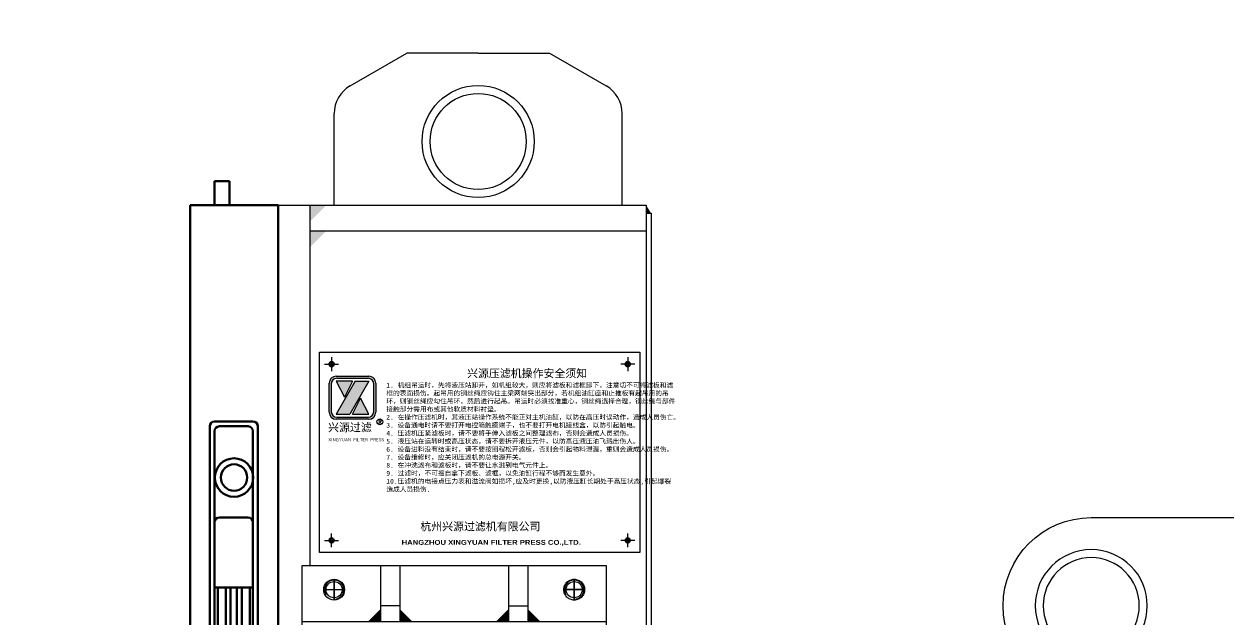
# Model space of a CAD drawing. Header units: millimetres. Extents: x -1204 to 13934, y -5982 to 4710.
# Drawn here: x 4778 to 5530, y 1516 to 1888 of the extents above; entities that cross this region are included whole.
import ezdxf

# ---------------------------------------------------------------- set-up
doc = ezdxf.new("R2010")
doc.units = ezdxf.units.MM
doc.header["$LTSCALE"] = 18
for name, pattern in [('AM_ISO02W050', [7.5, 6, -1.5]), ('AM_ISO08W050', [13, 9.75, -1.5, 0.25, -1.5]), ('AM_ISO09W050', [8.5, 6, -0.75, 0.125, -0.75, 0.125, -0.75]), ('CENTER', [7, 4, -1, 1, -1]), ('CENTER2', [11.25, 7.5, -1.5, 0.75, -1.5]), ('DIVIDE', [2, 1, -0.25, 0.125, -0.25, 0.125, -0.25]), ('GEN7A', [7.5, 5, -1.25, 0, -1.25])]:
    doc.linetypes.add(name, pattern=pattern)
for name, color, linetype in [('0N', 7, 'Continuous'), ('4', 1, 'CENTER'), ('7A', 4, 'GEN7A'), ('9N', 253, 'Continuous'), ('XY_CENTER', 1, 'CENTER'), ('XY_DIVIDE', 5, 'DIVIDE'), ('XY_TEXT', 2, 'Continuous'), ('XY_THICK', 7, 'Continuous'), ('XY_THIN', 4, 'Continuous')]:
    doc.layers.add(name, color=color, linetype=linetype)
for name, color, linetype, lineweight in [('AM_0', 7, 'Continuous', 50), ('AM_3', 6, 'AM_ISO02W050', 25), ('AM_5', 3, 'Continuous', 25), ('AM_7', 4, 'AM_ISO08W050', 25)]:
    doc.layers.add(name, color=color, linetype=linetype, lineweight=lineweight)
doc.styles.add('HZDX', font='romans.shx', dxfattribs={"width": 0.67, "bigfont": 'hzdx.shx'})
doc.styles.get("Standard").update_dxf_attribs({"font": 'ISOCP.SHX', "bigfont": 'GBCBIG.SHX'})
doc.dimstyles.new('AM_GB$0', dxfattribs={"dimtxt": 3.5, "dimasz": 2.5, "dimexe": 3, "dimexo": 0, "dimgap": 1.5, "dimtad": 1, "dimdsep": 46, "dimtxsty": 'Standard', "dimcen": 0, "dimclrd": 256, "dimclre": 256, "dimclrt": 2, "dimadec": 0, "dimazin": 2, "dimtp": 0.1, "dimtm": 0.1, "dimtfac": 0.71, "dimtmove": 0, "dimatfit": 3, "dimfxl": 1, "dimlwd": -1, "dimlwe": -1, "dimarcsym": 1})

# ---------------------------------------------------------------- blocks, each defined once
blk = doc.blocks.new('A$C1559262B')
for p, q in [((45.09, 555), (29.09, 555)), ((29.09, 555), (29.09, 495)), ((45.09, 555), (45.09, 495)), ((29.09, 536), (29.09, 524)), ((95.09, 15), (350.09, 15))]:
    blk.add_line(p, q)
at = {"layer": 'AM_0'}
for points in [[(29.09, 495), (29.09, 505), (19.09, 495)], [(45.09, 495), (55.09, 495), (45.09, 505)], [(70.09, 495), (70.09, 500), (65.09, 495)], [(190.09, 495), (195.09, 495), (190.09, 500)], [(95.09, 45), (85.09, 45), (95.09, 35)], [(350.09, 45), (350.09, 35), (360.09, 45)]]:
    blk.add_solid(points, dxfattribs=at)
at = {"layer": 'AM_3', "ltscale": 0.5}
for p, q in [((29.09, 538), (45.09, 538)), ((29.09, 538), (31.09, 536)), ((31.09, 536), (45.09, 536)), ((31.09, 524), (31.09, 536)), ((29.09, 522), (31.09, 524)), ((29.09, 522), (45.09, 522)), ((31.09, 524), (45.09, 524)), ((95.09, 465), (60.09, 465)), ((30.09, 431), (14.09, 431)), ((30.09, 109), (14.09, 109)), ((385.09, 103), (360.09, 103)), ((95.09, 75), (60.09, 75))]:
    blk.add_line(p, q, dxfattribs=at)
at = {"layer": 'AM_3'}
for p, q in [((95.09, 35), (146.44, 35)), ((146.44, 35), (163.73, 35)), ((163.73, 35), (291.44, 35)), ((291.44, 35), (308.73, 35)), ((308.73, 35), (350.09, 35))]:
    blk.add_line(p, q, dxfattribs=at)
at = {"layer": 'AM_7'}
for p, q in [((26.09, 530), (48.09, 530)), ((398.73, 270), (0, 270))]:
    blk.add_line(p, q, dxfattribs=at)
at = {"layer": 'XY_THICK'}
for p, q in [((280.09, 535), (320.09, 575)), ((466.09, 575), (320.09, 575)), ((280.09, 495), (280.09, 535)), ((280.09, 535), (280.09, 495)), ((70.09, 500), (190.09, 500)), ((70.09, 500), (70.09, 495)), ((190.09, 500), (190.09, 495)), ((14.09, 495), (14.09, 45)), ((14.09, 495), (360.09, 495)), ((30.09, 495), (30.09, 45)), ((60.09, 495), (60.09, 45)), ((95.09, 495), (95.09, 465)), ((256.31, 495), (360.09, 495)), ((280.09, 495), (360.09, 495)), ((359.09, 495), (385.09, 495)), ((360.09, 495), (360.09, 45)), ((360.09, 495), (360.09, 465)), ((385.09, 465), (385.09, 495)), ((95.09, 465), (360.09, 465)), ((360.09, 465), (466.09, 465)), ((385.09, 465), (385.09, 435)), ((385.09, 437), (360.09, 437)), ((360.09, 430), (60.09, 430)), ((385.09, 435), (385.09, 45)), ((360.09, 110), (60.09, 110)), ((95.09, 75), (360.09, 75)), ((95.09, 45), (95.09, 75)), ((385.09, 45), (14.09, 45)), ((95.09, 15), (95.09, 45)), ((350.09, 15), (350.09, 45))]:
    blk.add_line(p, q, dxfattribs=at)
for radius in [35, 30]:
    blk.add_circle((466.09, 520), radius, dxfattribs=at)
blk.add_arc((466.09, 520), 55, 270, 90, dxfattribs=at)
blk = doc.blocks.new('A$C4BEC5526')
at = {"linetype": 'CENTER2'}
blk.add_blockref('A$C1559262B', (432.91, 743.97), dxfattribs=at)
blk = doc.blocks.new('A$C0727453F')
at = {"layer": 'AM_0'}
for p, q in [((37.79, 1015), (28.29, 1015)), ((28.29, 1015), (28.29, 1000)), ((37.79, 1000), (37.79, 1015)), ((68.04, 1000), (13.04, 1000)), ((13.04, 1000), (13.04, 0)), ((28.29, 1000), (37.79, 1000)), ((68.04, 1000), (68.04, 0)), ((25.34, 862), (25.34, 720.98)), ((28.34, 865), (52.34, 865)), ((28.34, 859), (28.34, 721.44)), ((31.34, 862), (49.34, 862)), ((52.34, 859), (52.34, 721.44)), ((55.34, 862), (55.34, 720.98)), ((31.34, 805), (49.34, 805)), ((28.34, 761.37), (52.34, 761.37)), ((30.34, 721.74), (30.34, 761.37)), ((35.34, 761.37), (35.34, 722.5)), ((38.34, 761.37), (38.34, 670)), ((42.34, 761.37), (42.34, 670)), ((45.34, 761.37), (45.34, 722.5)), ((50.34, 721.74), (50.34, 761.37)), ((18.84, 720), (38.34, 722.95)), ((38.34, 730), (42.34, 730)), ((61.84, 720), (42.34, 722.95)), ((18.84, 690), (18.84, 720)), ((61.84, 690), (61.84, 720)), ((18.84, 690), (38.34, 687.05)), ((25.34, 689.02), (25.34, 608)), ((28.34, 688.56), (28.34, 611)), ((30.34, 673), (30.34, 688.26)), ((35.34, 687.5), (35.34, 670)), ((61.84, 690), (42.34, 687.05)), ((45.34, 687.5), (45.34, 670)), ((50.34, 673), (50.34, 688.26)), ((52.34, 688.56), (52.34, 611)), ((55.34, 689.02), (55.34, 608)), ((47.34, 670), (33.34, 670)), ((28.34, 605), (52.34, 605)), ((31.34, 608), (49.34, 608)), ((68.04, 0), (13.04, 0))]:
    blk.add_line(p, q, dxfattribs=at)
for centre, radius in [((40.54, 830), 12), ((40.54, 830), 8.25), ((40.54, 640), 12), ((40.54, 640), 8.25)]:
    blk.add_circle(centre, radius, dxfattribs=at)
for centre, start, end in [((28.34, 862), 90, 180), ((31.34, 859), 90, 180), ((49.34, 859), 0, 90), ((52.34, 862), 0, 90), ((31.34, 802), 90, 180), ((49.34, 802), 0, 90), ((33.34, 673), 180, 270), ((47.34, 673), 270, 0), ((31.34, 611), 180, 270), ((49.34, 611), 270, 0), ((28.34, 608), 180, 270), ((52.34, 608), 270, 0)]:
    blk.add_arc(centre, 3, start, end, dxfattribs=at)
blk = doc.blocks.new('A$C57E95C33')
for p, q in [((45.01, 1074.54), (80.5, 1095)), ((125, 1095), (80.5, 1095)), ((125, 1095), (169.5, 1095)), ((169.5, 1095), (204.99, 1074.54)), ((35, 1000), (35, 1057.21)), ((215, 1000), (215, 1057.21)), ((0, 0), (0, 1000)), ((0, 1000), (230, 1000)), ((0, 1000), (227, 1000)), ((20, 775), (20, 1000)), ((35, 1000), (215, 1000)), ((230, 1000), (230, 700)), ((230, 995), (233, 995)), ((233, 995), (233, 5)), ((20, 984), (230, 984)), ((15, 660), (15, 775)), ((15, 775), (205, 775)), ((64, 775), (64, 740)), ((76, 775), (76, 740)), ((144, 775), (144, 740)), ((156, 775), (156, 740)), ((205, 775), (205, 660)), ((76, 750), (64, 750)), ((144, 750), (156, 750)), ((205, 740), (15, 740)), ((205, 728), (15, 728)), ((230, 300), (230, 700)), ((250, 700), (230, 700)), ((250, 300), (250, 700)), ((15, 665), (38.28, 665)), ((20, 0), (20, 665)), ((38.28, 665), (101.72, 665)), ((101.72, 665), (118.28, 665)), ((118.28, 665), (181.72, 665)), ((181.72, 665), (205, 665)), ((20, 316), (230, 316)), ((20, 300), (230, 300)), ((230, 0), (230, 300)), ((250, 300), (230, 300)), ((20, 16), (230, 16)), ((0, 0), (230, 0)), ((230, 5), (233, 5))]:
    blk.add_line(p, q)
for centre, radius in [((125, 1039.83), 35), ((125, 1039.83), 30), ((35, 760), 6.5), ((35, 760), 5.05), ((185, 760), 5.05)]:
    blk.add_circle(centre, radius)
for centre, radius, start, end in [((55, 1057.21), 20, 119.96674, 180), ((195, 1057.21), 20, 0, 60.03326), ((70, 685), 37.5, 212.23095, 327.76905), ((150, 685), 37.5, 212.23095, 327.76905)]:
    blk.add_arc(centre, radius, start, end)
for points in [[(20, 1000), (20, 990), (30, 1000)], [(230, 995), (233, 995), (230, 1000)], [(20, 984), (20, 974), (30, 984)], [(64, 740), (56, 740), (64, 748)], [(76, 740), (84, 740), (76, 748)], [(144, 740), (136, 740), (144, 748)], [(156, 740), (164, 740), (156, 748)], [(20, 316), (20, 326), (30, 316)], [(20, 300), (20, 290), (30, 300)], [(20, 16), (20, 26), (30, 16)], [(20, 0), (20, 10), (30, 0)], [(230, 5), (233, 5), (230, 0)]]:
    blk.add_solid(points)
at = {"layer": '4'}
for centre in [(35, 760), (185, 760)]:
    blk.add_arc(centre, 6, 280, 210, dxfattribs=at)
at = {"layer": '7A'}
for p, q in [((35, 766.5), (35, 753.5)), ((35, 753.5), (35, 766.5)), ((185, 753.5), (185, 766.5)), ((28.5, 760), (41.5, 760)), ((28.5, 760), (41.5, 760)), ((178.5, 760), (191.5, 760))]:
    blk.add_line(p, q, dxfattribs=at)
at = {"layer": '7A', "color": 6, "linetype": 'AM_ISO09W050'}
for p, q in [((185, 766.5), (185, 753.5)), ((185, 766.5), (185, 753.5)), ((191.5, 760), (178.5, 760)), ((191.5, 760), (178.5, 760))]:
    blk.add_line(p, q, dxfattribs=at)
at = {"layer": '9N', "color": 6, "linetype": 'AM_ISO09W050'}
for p, q in [((35, 754.95), (35, 765.05)), ((185, 754.95), (185, 765.05))]:
    blk.add_line(p, q, dxfattribs=at)
at = {"layer": 'XY_THICK', "color": 6, "linetype": 'AM_ISO09W050'}
for p, q in [((27, 665), (27, 728)), ((193, 665), (193, 728))]:
    blk.add_line(p, q, dxfattribs=at)
for centre, radius in [((185, 760), 6.5), ((185, 760), 6.5), ((185, 760), 6.5), ((70, 685), 15.25), ((150, 685), 15.25), ((70, 685), 10.25), ((70, 685), 10.25), ((150, 685), 10.25), ((150, 685), 10.25)]:
    blk.add_circle(centre, radius, dxfattribs=at)
for centre, start, end in [((70, 685), 32.23095, 212.23095), ((150, 685), 32.23095, 212.23095), ((70, 685), 327.76905, 32.23095), ((150, 685), 327.76905, 32.23095)]:
    blk.add_arc(centre, 37.5, start, end, dxfattribs=at)
for points in [[(15, 728), (23, 728), (15, 720)], [(27, 728), (35, 728), (27, 720)], [(193, 728), (185, 728), (193, 720)], [(205, 728), (197, 728), (205, 720)]]:
    blk.add_solid(points, dxfattribs=at)
blk = doc.blocks.new('*U63')
blk.add_circle((0, 0), 1.35)
at = {"layer": '7A'}
for p, q in [((-4.35, 0), (4.35, 0)), ((0, 4.35), (0, -4.35))]:
    blk.add_line(p, q, dxfattribs=at)
blk = doc.blocks.new('A$C70A47D4F')
at = {"layer": 'XY_CENTER'}
blk.add_hatch(color=256, dxfattribs=at).paths.add_polyline_path([(22.69, 86.25), (33.04, 86.25), (27.75, 96.19)])
at = {"layer": 'XY_DIVIDE'}
blk.add_hatch(color=256, dxfattribs=at).paths.add_polyline_path([(32.87, 110), (20.66, 110), (20.66, 108.71), (32.53, 108.71, -0.414214), (36.02, 105.23), (36.02, 87.84, -0.414214), (32.53, 84.35), (12.97, 84.35, -0.414214), (9.49, 87.84), (9.49, 105.23, -0.414214), (12.97, 108.71), (20.66, 108.71), (20.66, 110), (12.64, 110, 0.414214), (8.2, 105.57), (8.2, 87.5, 0.414214), (12.64, 83.07), (32.87, 83.07, 0.414214), (37.3, 87.5), (37.3, 105.57, 0.414214)])
h = blk.add_hatch(color=256, dxfattribs=at)
h.paths.add_polyline_path([(22.82, 106.82), (12.47, 106.82), (17.75, 96.88)], flags=17)
h.paths.add_polyline_path([(33.04, 106.82), (24.44, 106.82), (12.47, 86.25), (21.06, 86.25)])
at = {"layer": '0N'}
blk.add_lwpolyline([(2.2, 125), (202.2, 125), (202.2, 0), (2.2, 0)], close=True, dxfattribs=at)
at = {"layer": 'XY_TEXT', "color": 5}
for p, q in [((12.47, 106.82), (17.75, 96.88)), ((24.44, 106.82), (12.47, 86.25)), ((22.82, 106.82), (12.47, 106.82)), ((12.97, 108.71), (32.53, 108.71)), ((22.82, 106.82), (17.75, 96.88)), ((33.04, 106.82), (21.06, 86.25)), ((24.44, 106.82), (33.04, 106.82)), ((9.49, 105.23), (9.49, 87.84)), ((36.02, 87.84), (36.02, 105.23)), ((12.47, 86.25), (21.06, 86.25)), ((12.97, 84.35), (32.53, 84.35))]:
    blk.add_line(p, q, dxfattribs=at)
at = {"layer": 'XY_TEXT', "color": 1}
for p, q in [((22.69, 86.25), (27.75, 96.19)), ((33.04, 86.25), (27.75, 96.19)), ((22.69, 86.25), (33.04, 86.25))]:
    blk.add_line(p, q, dxfattribs=at)
at = {"layer": 'XY_TEXT', "color": 5}
for centre, radius, start, end in [((12.64, 105.57), 4.43, 90, 180), ((12.97, 105.23), 3.49, 90, 180), ((32.53, 105.23), 3.49, 0, 90), ((32.87, 105.57), 4.43, 0, 90), ((12.64, 87.5), 4.43, 180, 270), ((12.97, 87.84), 3.49, 180, 270), ((32.53, 87.84), 3.49, 270, 0), ((32.87, 87.5), 4.43, 270, 0)]:
    blk.add_arc(centre, radius, start, end, dxfattribs=at)
at = {"layer": 'XY_THICK'}
blk.add_circle((39.83, 81.53), 1.81, dxfattribs=at)
at = {"layer": 'XY_THIN', "color": 5}
for p, q in [((8.2, 87.5), (8.2, 105.57)), ((12.64, 110), (32.87, 110)), ((37.3, 105.57), (37.3, 87.5)), ((32.87, 83.07), (12.64, 83.07))]:
    blk.add_line(p, q, dxfattribs=at)
blk.add_blockref('*U63', (9.7, 117.5))
at = {"xscale": -1}
blk.add_blockref('*U63', (194.7, 117.5), dxfattribs=at)
at = {"xscale": -1, "rotation": 180}
blk.add_blockref('*U63', (9.7, 7.5), dxfattribs=at)
at = {"rotation": 180}
blk.add_blockref('*U63', (194.7, 7.5), dxfattribs=at)
at = {"layer": '0N'}
blk.add_text('XINGYUAN FILTER PRESS', height=2, dxfattribs=at).set_placement((7.55, 69.37))
at = {"layer": '0N', "attachment_point": 1}
for s, insert, char_height, width in [('{\\f宋体|b0|i0|c134|p2;                                           \\f黑体|b0|i0|c134|p2;\\H3.333x;兴源压滤机操作安全须知\\P\\f宋体|b0|i0|c134|p2;\\H0.6001x;1. 机组吊运时，先将液压站卸开，如机组较大，则应将滤板和滤框卸下，注意切不可将滤板和滤框的表面损伤。起吊用的钢丝绳应钩住主梁两端突出部分，若机组油缸座和止推板有起吊用的吊环，则钢丝绳应勾住吊环，然后进行起吊。吊运时必须找准重心，钢丝绳选择合理，钢丝绳与部件接触部分需用布或其他软质材料衬垫。\\P2. 在操作压滤机时，其液压站操作系统不能正对主机油缸，以防在高压时误动作，造成人员伤亡。\\P3. 设备通电时请不要打开电控箱触摸端子，也不要打开电机接线盒，以防引起触电。\\P4. 压滤机压紧滤板时，请不要将手伸入滤板之间整理滤布，否则会造成人员损伤。\\P5. 液压站在运转时或高压状态，请不要拆开液压元件，以防高压液压油飞溅出伤人。\\P6. 设备进料没有结束时，请不要按回程松开滤板，否则会引起物料泄漏，重则会造成人员损伤。\\P7. 设备维修时，应关闭压滤机的总电源开关。\\P8. 在冲洗滤布和滤板时，请不要让水溅到电气元件上。\\P9. 过滤时，不可擅自拿下滤板、滤框，以免油缸行程不够而发生意外。\\P10.压滤机的电接点压力表和溢流阀如损坏,应及时更换,以防液压缸长期处于高压状态,引起爆裂造成人员损伤.}', (43.89, 114.25), 1.5, 157.08), ('{\\f宋体|b0|i0|c134|p2;  兴源过滤}', (0.71, 80.5), 5, 42.45), ('\\f黑体|b0|i0|c134|p2;  \\H5;杭州兴源过滤机有限公司', (55.62, 18.64), 7, 94.5418), ('\\fArial Black|b0|i0|c0|p34;HANGZHOU XINGYUAN FILTER PRESS CO.,LTD.', (53.45, 7.71), 3, 118.67)]:
    blk.add_mtext(s, dxfattribs=dict(at, insert=insert, char_height=char_height, width=width))
at = {"layer": 'XY_THICK', "style": 'HZDX', "width": 0.67}
blk.add_text('R', height=2.41, dxfattribs=at).set_placement((39.06, 80.26))
blk = doc.blocks.new('*D106')
at = {"layer": 'AM_5', "transparency": 16777216}
for p, q in [((585.17, 1469.69), (585.17, 2173.66)), ((6343.17, 1433.15), (6343.17, 2173.66)), ((660.17, 2083.66), (6268.17, 2083.66))]:
    blk.add_line(p, q, dxfattribs=at)
for points in [[(660.17, 2096.16), (660.17, 2071.16), (585.17, 2083.66)], [(6268.17, 2096.16), (6268.17, 2071.16), (6343.17, 2083.66)]]:
    blk.add_solid(points, dxfattribs=at)
at = {"layer": 'Defpoints', "color": 0, "transparency": 16777216}
for p in [(6343.17, 2083.66), (585.17, 1469.69), (6343.17, 1433.15)]:
    blk.add_point(p, dxfattribs=at)
at = {"layer": 'AM_5', "color": 2, "transparency": 16777216, "insert": (3127.88, 2181.16), "char_height": 105, "attachment_point": 5}
blk.add_mtext('5758', dxfattribs=at)
blk = doc.blocks.new('*D107')
at = {"layer": 'AM_5', "transparency": 16777216}
for p, q in [((585.17, 1469.69), (585.17, 2441.38)), ((7685.17, 1414.69), (7685.17, 2441.38)), ((660.17, 2351.38), (7610.17, 2351.38))]:
    blk.add_line(p, q, dxfattribs=at)
for points in [[(660.17, 2363.88), (660.17, 2338.88), (585.17, 2351.38)], [(7610.17, 2363.88), (7610.17, 2338.88), (7685.17, 2351.38)]]:
    blk.add_solid(points, dxfattribs=at)
at = {"layer": 'Defpoints', "color": 0, "transparency": 16777216}
for p in [(7685.17, 2351.38), (585.17, 1469.69), (7685.17, 1414.69)]:
    blk.add_point(p, dxfattribs=at)
at = {"layer": 'AM_5', "color": 2, "transparency": 16777216, "insert": (3770.88, 2454.13), "char_height": 105, "attachment_point": 5}
blk.add_mtext('(7100)', dxfattribs=at)

msp = doc.modelspace()

# ---------------------------------------------------------------- block references
msp.add_blockref('A$C57E95C33', (4936.17, 774.69))
at = {"xscale": -1}
msp.add_blockref('A$C4BEC5526', (6343.17, 260.72), dxfattribs=at)
at = {"layer": 'AM_0', "ltscale": 0.1}
msp.add_blockref('A$C70A47D4F', (4959.9, 1557.98), dxfattribs=at)
at = {"layer": 'AM_3'}
msp.add_blockref('A$C0727453F', (4868.13, 774.69), dxfattribs=at)

# ---------------------------------------------------------------- dimensions: what is measured, and where the dimension line sits
at = {"layer": 'AM_5'}
dim = msp.add_linear_dim(base=(7685.17, 2351.38), p1=(585.17, 1469.69), p2=(7685.17, 1414.69), text='(<>)', dimstyle='AM_GB$0', override={"dimscale": 30, "dimdec": 0}, dxfattribs=at)
dim.commit()
dim.dimension.update_dxf_attribs({"geometry": '*D107', "text_midpoint": (3770.88, 2351.38), "dimtype": 160})
dim = msp.add_linear_dim(base=(6343.17, 2083.66), p1=(585.17, 1469.69), p2=(6343.17, 1433.15), dimstyle='AM_GB$0', override={"dimscale": 30, "dimdec": 0}, dxfattribs=at)
dim.commit()
dim.dimension.update_dxf_attribs({"geometry": '*D106', "text_midpoint": (3127.88, 2083.66), "dimtype": 160})

doc.saveas('drawing.dxf')
